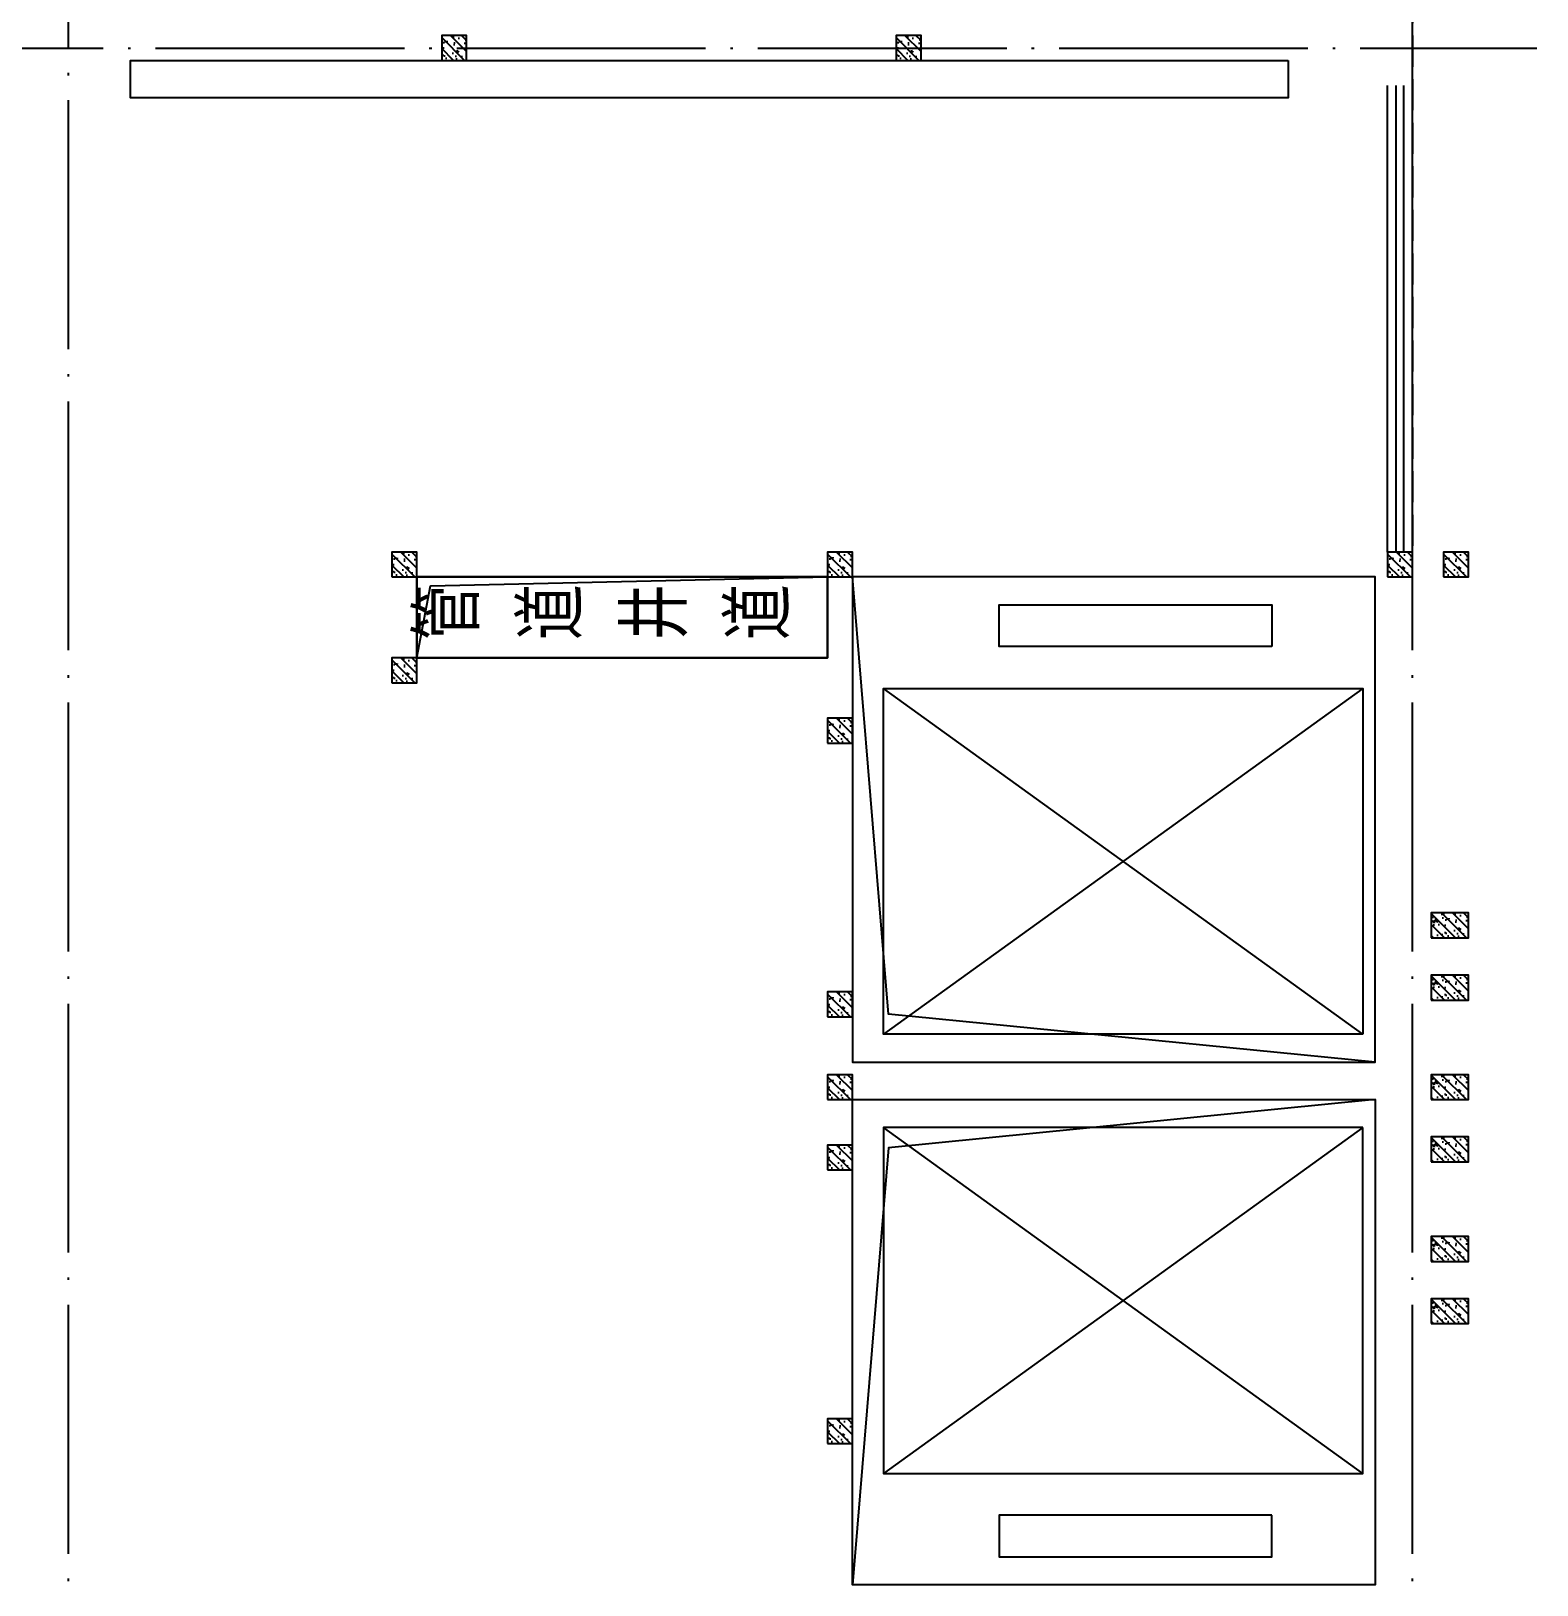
# Model space of a CAD drawing. Extents: x 6843040 to 15500510, y -6507076 to -4940511.
# Drawn here: x 9245105 to 9257205, y -5542852 to -5530366 of the extents above; entities that cross this region are included whole.
import ezdxf

# ---------------------------------------------------------------- set-up
doc = ezdxf.new("R2010")
doc.units = 0
doc.header["$LTSCALE"] = 1000
doc.header["$MEASUREMENT"] = 0
doc.linetypes.add('DASH', pattern=[0.35, 0.25, -0.1])
doc.linetypes.add('DOTE', pattern=[2.42, 2, -0.2, 0.02, -0.2])
for name, color, linetype in [('AXIS', 3, 'Continuous'), ('COLUMN', 10, 'Continuous'), ('DOTE', 8, 'DOTE'), ('E_LINE_6', 11, 'Continuous'), ('EVTR', 2, 'Continuous'), ('FLOOR', 9, 'Continuous'), ('plan-4', 6, 'Continuous'), ('PUB_HATCH', 8, 'Continuous'), ('RAIL', 163, 'Continuous'), ('建筑细线', 5, 'Continuous')]:
    doc.layers.add(name, color=color, linetype=linetype)
doc.styles.add('_HZTXT', font='SIMPLEX', dxfattribs={"width": 0.9, "bigfont": 'HZTXT'})

# ---------------------------------------------------------------- blocks, each defined once
blk = doc.blocks.new('Z$W@#425C139F')
at = {"layer": 'plan-4'}
for p, q in [((0, 0), (0, 3300)), ((0, 3300), (650, 3300)), ((650, 3300), (650, 0)), ((650, 0), (0, 0))]:
    blk.add_line(p, q, dxfattribs=at)
at = {"layer": 'plan-4', "insert": (142, 3300), "char_height": 500, "width": 48.63, "attachment_point": 1, "style": '_HZTXT'}
blk.add_mtext('管\\P道\\P井\\P道', dxfattribs=at)
blk = doc.blocks.new('屋面层构造柱0911')
at = {"layer": 'PUB_HATCH'}
h = blk.add_hatch(dxfattribs=at)
h.set_pattern_fill('钢筋混凝土', color=256, scale=25, angle=90, style=0)
h.set_pattern_definition([(134.999998, (-1320575.29, 769759.19), (-44.194175, -44.194172), []), (140, (-1320575.3, 769759.19), (15.68804, 179.315045), [18.75, -206.25]), (85, (-1320575.3, 769759.19), (-188.048035, -34.68783), [15, -165]), (190.4514, (-1320573.99, 769774.13), (-172.35988, 144.62735), [15.93505, -175.28553]), (136.1842, (-1320625.3, 769759.2), (41.37976, 266.81026), [28.125, -309.375]), (186.6356, (-1320621.84, 769781.42), (-243.52946, 233.66568), [23.90257, -262.92825]), (81.1842, (-1320625.3, 769759.2), (-243.52964, 233.6655), [22.5, -247.5]), (111, (-1320612.8, 769784.19), (100.65473, 149.22676), [18.75, -206.25]), (56, (-1320612.8, 769784.19), (-181.28751, 60.82884), [15, -165]), (161.4514, (-1320604.4, 769796.63), (-80.63262, 210.05566), [15.93505, -175.28553]), (127.499998, (-1320575.29, 769759.19), (-83.223463, 3.039967), [0, -163, 0, -167.5, 0, -165.625]), (97.499998, (-1320575.29, 769759.19), (-98.602926, 65.767388), [0, -95.5, 0, -159.25, 0, -63.125]), (57.499998, (-1320575.29, 769703.44), (5.638722, 133.455609), [0, -62.5, 0, -195, 0, -258.75]), (47.499998, (-1320575.29, 769678.44), (-25.02624, 145.796543), [0, -81.25, 0, -129.5, 0, -183.75])])
edge = h.paths.add_edge_path()
edge.add_line((-1014159, 1037241), (-1014359, 1037241))
edge.add_line((-1014159, 1037241), (-1014159, 1037441))
edge.add_line((-1014159, 1037441), (-1014359, 1037441))
edge.add_line((-1014359, 1037441), (-1014359, 1037241))
h = blk.add_hatch(dxfattribs=at)
h.set_pattern_fill('钢筋混凝土', color=256, scale=25, angle=90, style=0)
h.set_pattern_definition([(134.999998, (-1316924.776, 769759.19), (-44.194175, -44.194172), []), (140, (-1316924.78, 769759.19), (15.68804, 179.315045), [18.75, -206.25]), (85, (-1316924.78, 769759.19), (-188.048035, -34.68783), [15, -165]), (190.4514, (-1316923.47, 769774.13), (-172.35988, 144.62735), [15.93505, -175.28553]), (136.1842, (-1316974.78, 769759.2), (41.37976, 266.81026), [28.125, -309.375]), (186.6356, (-1316971.33, 769781.42), (-243.52946, 233.66568), [23.90257, -262.92825]), (81.1842, (-1316974.78, 769759.2), (-243.52964, 233.6655), [22.5, -247.5]), (111, (-1316962.28, 769784.19), (100.65473, 149.22676), [18.75, -206.25]), (56, (-1316962.28, 769784.19), (-181.28751, 60.82884), [15, -165]), (161.4514, (-1316953.89, 769796.63), (-80.63262, 210.05566), [15.93505, -175.28553]), (127.499998, (-1316924.776, 769759.19), (-83.223463, 3.039967), [0, -163, 0, -167.5, 0, -165.625]), (97.499998, (-1316924.78, 769759.19), (-98.602926, 65.767388), [0, -95.5, 0, -159.25, 0, -63.125]), (57.499998, (-1316924.777, 769703.44), (5.638722, 133.455609), [0, -62.5, 0, -195, 0, -258.75]), (47.499998, (-1316924.78, 769678.44), (-25.02624, 145.796543), [0, -81.25, 0, -129.5, 0, -183.75])])
edge = h.paths.add_edge_path()
edge.add_line((-1010508, 1037241), (-1010708, 1037241))
edge.add_line((-1010508, 1037241), (-1010508, 1037441))
edge.add_line((-1010508, 1037441), (-1010708, 1037441))
edge.add_line((-1010708, 1037441), (-1010708, 1037241))
h = blk.add_hatch(dxfattribs=at)
h.set_pattern_fill('钢筋混凝土', color=256, scale=25, angle=90, style=0)
h.set_pattern_definition([(134.999998, (-1320975.336, 765608.32), (-44.194175, -44.194172), []), (140, (-1320975.34, 765608.32), (15.68804, 179.315045), [18.75, -206.25]), (85, (-1320975.34, 765608.32), (-188.048035, -34.68783), [15, -165]), (190.4514, (-1320974.03, 765623.26), (-172.35988, 144.62735), [15.93505, -175.28553]), (136.1842, (-1321025.34, 765608.32), (41.37976, 266.81026), [28.125, -309.375]), (186.6356, (-1321021.9, 765630.55), (-243.52946, 233.66568), [23.90257, -262.92825]), (81.1842, (-1321025.34, 765608.32), (-243.52964, 233.6655), [22.5, -247.5]), (111, (-1321012.84, 765633.32), (100.65473, 149.22676), [18.75, -206.25]), (56, (-1321012.84, 765633.32), (-181.28751, 60.82884), [15, -165]), (161.4514, (-1321004.45, 765645.75), (-80.63262, 210.05566), [15.93505, -175.28553]), (127.499998, (-1320975.336, 765608.32), (-83.223463, 3.039967), [0, -163, 0, -167.5, 0, -165.625]), (97.499998, (-1320975.34, 765608.32), (-98.602926, 65.767388), [0, -95.5, 0, -159.25, 0, -63.125]), (57.499998, (-1320975.336, 765552.57), (5.638722, 133.455609), [0, -62.5, 0, -195, 0, -258.75]), (47.499998, (-1320975.34, 765527.57), (-25.02624, 145.796543), [0, -81.25, 0, -129.5, 0, -183.75])])
edge = h.paths.add_edge_path()
edge.add_line((-1014559, 1033090), (-1014759, 1033090))
edge.add_line((-1014559, 1033090), (-1014559, 1033290))
edge.add_line((-1014559, 1033290), (-1014759, 1033290))
edge.add_line((-1014759, 1033290), (-1014759, 1033090))
h = blk.add_hatch(dxfattribs=at)
h.set_pattern_fill('钢筋混凝土', color=256, scale=25, angle=90, style=0)
h.set_pattern_definition([(134.999998, (-1317475.31, 765608.72), (-44.194175, -44.194172), []), (140, (-1317475.31, 765608.72), (15.68804, 179.315045), [18.75, -206.25]), (85, (-1317475.3, 765608.72), (-188.048035, -34.68783), [15, -165]), (190.4514, (-1317474, 765623.66), (-172.35988, 144.62735), [15.93505, -175.28553]), (136.1842, (-1317525.3, 765608.72), (41.37976, 266.81026), [28.125, -309.375]), (186.6356, (-1317521.86, 765630.95), (-243.52946, 233.66568), [23.90257, -262.92825]), (81.1842, (-1317525.3, 765608.72), (-243.52964, 233.6655), [22.5, -247.5]), (111, (-1317512.81, 765633.72), (100.65473, 149.22676), [18.75, -206.25]), (56, (-1317512.8, 765633.72), (-181.28751, 60.82884), [15, -165]), (161.4514, (-1317504.42, 765646.15), (-80.63262, 210.05566), [15.93505, -175.28553]), (127.499998, (-1317475.31, 765608.72), (-83.223463, 3.039967), [0, -163, 0, -167.5, 0, -165.625]), (97.499998, (-1317475.31, 765608.72), (-98.602926, 65.767388), [0, -95.5, 0, -159.25, 0, -63.125]), (57.499998, (-1317475.31, 765552.97), (5.638722, 133.455609), [0, -62.5, 0, -195, 0, -258.75]), (47.499998, (-1317475.31, 765527.97), (-25.02624, 145.796543), [0, -81.25, 0, -129.5, 0, -183.75])])
edge = h.paths.add_edge_path()
edge.add_line((-1011059, 1033090), (-1011259, 1033090))
edge.add_line((-1011059, 1033090), (-1011059, 1033290))
edge.add_line((-1011059, 1033290), (-1011259, 1033290))
edge.add_line((-1011259, 1033290), (-1011259, 1033090))
h = blk.add_hatch(dxfattribs=at)
h.set_pattern_fill('钢筋混凝土', color=256, scale=25, angle=90, style=0)
h.set_pattern_definition([(134.999998, (-1312975.3, 765608.32), (-44.194175, -44.194172), []), (140, (-1312975.3, 765608.32), (15.68804, 179.315045), [18.75, -206.25]), (85, (-1312975.3, 765608.32), (-188.048035, -34.68783), [15, -165]), (190.4514, (-1312974, 765623.26), (-172.35988, 144.62735), [15.93505, -175.28553]), (136.1842, (-1313025.3, 765608.32), (41.37976, 266.81026), [28.125, -309.375]), (186.6356, (-1313021.85, 765630.55), (-243.52946, 233.66568), [23.90257, -262.92825]), (81.1842, (-1313025.3, 765608.32), (-243.52964, 233.6655), [22.5, -247.5]), (111, (-1313012.8, 765633.32), (100.65473, 149.22676), [18.75, -206.25]), (56, (-1313012.8, 765633.32), (-181.28751, 60.82884), [15, -165]), (161.4514, (-1313004.41, 765645.75), (-80.63262, 210.05566), [15.93505, -175.28553]), (127.499998, (-1312975.3, 765608.32), (-83.223463, 3.039967), [0, -163, 0, -167.5, 0, -165.625]), (97.499998, (-1312975.3, 765608.32), (-98.602926, 65.767388), [0, -95.5, 0, -159.25, 0, -63.125]), (57.499998, (-1312975.3, 765552.57), (5.638722, 133.455609), [0, -62.5, 0, -195, 0, -258.75]), (47.499998, (-1312975.3, 765527.57), (-25.02624, 145.796543), [0, -81.25, 0, -129.5, 0, -183.75])])
edge = h.paths.add_edge_path()
edge.add_line((-1006559, 1033090), (-1006759, 1033090))
edge.add_line((-1006559, 1033090), (-1006559, 1033290))
edge.add_line((-1006559, 1033290), (-1006759, 1033290))
edge.add_line((-1006759, 1033290), (-1006759, 1033090))
h = blk.add_hatch(dxfattribs=at)
h.set_pattern_fill('钢筋混凝土', color=256, scale=25, angle=90, style=0)
h.set_pattern_definition([(134.999998, (-1312525.336, 765608.32), (-44.194175, -44.194172), []), (140, (-1312525.34, 765608.32), (15.68804, 179.315045), [18.75, -206.25]), (85, (-1312525.34, 765608.32), (-188.048035, -34.68783), [15, -165]), (190.4514, (-1312524.03, 765623.26), (-172.35988, 144.62735), [15.93505, -175.28553]), (136.1842, (-1312575.34, 765608.32), (41.37976, 266.81026), [28.125, -309.375]), (186.6356, (-1312571.9, 765630.55), (-243.52946, 233.66568), [23.90257, -262.92825]), (81.1842, (-1312575.34, 765608.32), (-243.52964, 233.6655), [22.5, -247.5]), (111, (-1312562.84, 765633.32), (100.65473, 149.22676), [18.75, -206.25]), (56, (-1312562.84, 765633.32), (-181.28751, 60.82884), [15, -165]), (161.4514, (-1312554.45, 765645.75), (-80.63262, 210.05566), [15.93505, -175.28553]), (127.499998, (-1312525.336, 765608.32), (-83.223463, 3.039967), [0, -163, 0, -167.5, 0, -165.625]), (97.499998, (-1312525.34, 765608.32), (-98.602926, 65.767388), [0, -95.5, 0, -159.25, 0, -63.125]), (57.499998, (-1312525.336, 765552.57), (5.638722, 133.455609), [0, -62.5, 0, -195, 0, -258.75]), (47.499998, (-1312525.34, 765527.57), (-25.02624, 145.796543), [0, -81.25, 0, -129.5, 0, -183.75])])
edge = h.paths.add_edge_path()
edge.add_line((-1006109, 1033090), (-1006309, 1033090))
edge.add_line((-1006109, 1033090), (-1006109, 1033290))
edge.add_line((-1006109, 1033290), (-1006309, 1033290))
edge.add_line((-1006309, 1033290), (-1006309, 1033090))
h = blk.add_hatch(dxfattribs=at)
h.set_pattern_fill('钢筋混凝土', color=256, scale=25, angle=90, style=0)
h.set_pattern_definition([(134.999998, (-1320975.336, 764758.24), (-44.194175, -44.194172), []), (140, (-1320975.34, 764758.24), (15.68804, 179.315045), [18.75, -206.25]), (85, (-1320975.34, 764758.24), (-188.048035, -34.68783), [15, -165]), (190.4514, (-1320974.03, 764773.18), (-172.35988, 144.62735), [15.93505, -175.28553]), (136.1842, (-1321025.34, 764758.24), (41.37976, 266.81026), [28.125, -309.375]), (186.6356, (-1321021.9, 764780.47), (-243.52946, 233.66568), [23.90257, -262.92825]), (81.1842, (-1321025.34, 764758.24), (-243.52964, 233.6655), [22.5, -247.5]), (111, (-1321012.84, 764783.24), (100.65473, 149.22676), [18.75, -206.25]), (56, (-1321012.84, 764783.24), (-181.28751, 60.82884), [15, -165]), (161.4514, (-1321004.45, 764795.67), (-80.63262, 210.05566), [15.93505, -175.28553]), (127.499998, (-1320975.336, 764758.24), (-83.223463, 3.039967), [0, -163, 0, -167.5, 0, -165.625]), (97.499998, (-1320975.34, 764758.24), (-98.602926, 65.767388), [0, -95.5, 0, -159.25, 0, -63.125]), (57.499998, (-1320975.336, 764702.49), (5.638722, 133.455609), [0, -62.5, 0, -195, 0, -258.75]), (47.499998, (-1320975.34, 764677.49), (-25.02624, 145.796543), [0, -81.25, 0, -129.5, 0, -183.75])])
edge = h.paths.add_edge_path()
edge.add_line((-1014559, 1032240), (-1014759, 1032240))
edge.add_line((-1014559, 1032240), (-1014559, 1032440))
edge.add_line((-1014559, 1032440), (-1014759, 1032440))
edge.add_line((-1014759, 1032440), (-1014759, 1032240))
h = blk.add_hatch(dxfattribs=at)
h.set_pattern_fill('钢筋混凝土', color=256, scale=25, angle=90, style=0)
h.set_pattern_definition([(134.999998, (-1317475.336, 764273.32), (-44.194175, -44.194172), []), (140, (-1317475.34, 764273.32), (15.68804, 179.315045), [18.75, -206.25]), (85, (-1317475.34, 764273.32), (-188.048035, -34.68783), [15, -165]), (190.4514, (-1317474.03, 764288.26), (-172.35988, 144.62735), [15.93505, -175.28553]), (136.1842, (-1317525.34, 764273.32), (41.37976, 266.81026), [28.125, -309.375]), (186.6356, (-1317521.9, 764295.55), (-243.52946, 233.66568), [23.90257, -262.92825]), (81.1842, (-1317525.34, 764273.32), (-243.52964, 233.6655), [22.5, -247.5]), (111, (-1317512.84, 764298.32), (100.65473, 149.22676), [18.75, -206.25]), (56, (-1317512.84, 764298.32), (-181.28751, 60.82884), [15, -165]), (161.4514, (-1317504.45, 764310.75), (-80.63262, 210.05566), [15.93505, -175.28553]), (127.499998, (-1317475.336, 764273.32), (-83.223463, 3.039967), [0, -163, 0, -167.5, 0, -165.625]), (97.499998, (-1317475.34, 764273.32), (-98.602926, 65.767388), [0, -95.5, 0, -159.25, 0, -63.125]), (57.499998, (-1317475.336, 764217.57), (5.638722, 133.455609), [0, -62.5, 0, -195, 0, -258.75]), (47.499998, (-1317475.34, 764192.57), (-25.02624, 145.796543), [0, -81.25, 0, -129.5, 0, -183.75])])
edge = h.paths.add_edge_path()
edge.add_line((-1011059, 1031755), (-1011259, 1031755))
edge.add_line((-1011059, 1031755), (-1011059, 1031955))
edge.add_line((-1011059, 1031955), (-1011259, 1031955))
edge.add_line((-1011259, 1031955), (-1011259, 1031755))
h = blk.add_hatch(dxfattribs=at)
h.set_pattern_fill('钢筋混凝土', color=256, scale=25, angle=90, style=0)
h.set_pattern_definition([(134.999998, (-1312525.336, 762708.72), (-44.194175, -44.194172), []), (140, (-1312525.34, 762708.72), (15.68804, 179.315045), [18.75, -206.25]), (85, (-1312525.34, 762708.72), (-188.048035, -34.68783), [15, -165]), (190.4514, (-1312524.03, 762723.66), (-172.35988, 144.62735), [15.93505, -175.28553]), (136.1842, (-1312575.34, 762708.72), (41.37976, 266.81026), [28.125, -309.375]), (186.6356, (-1312571.9, 762730.95), (-243.52946, 233.66568), [23.90257, -262.92825]), (81.1842, (-1312575.34, 762708.72), (-243.52964, 233.6655), [22.5, -247.5]), (111, (-1312562.84, 762733.72), (100.65473, 149.22676), [18.75, -206.25]), (56, (-1312562.84, 762733.72), (-181.28751, 60.82884), [15, -165]), (161.4514, (-1312554.45, 762746.15), (-80.63262, 210.05566), [15.93505, -175.28553]), (127.499998, (-1312525.336, 762708.72), (-83.223463, 3.039967), [0, -163, 0, -167.5, 0, -165.625]), (97.499998, (-1312525.34, 762708.72), (-98.602926, 65.767388), [0, -95.5, 0, -159.25, 0, -63.125]), (57.499998, (-1312525.336, 762652.97), (5.638722, 133.455609), [0, -62.5, 0, -195, 0, -258.75]), (47.499998, (-1312525.34, 762627.97), (-25.02624, 145.796543), [0, -81.25, 0, -129.5, 0, -183.75])])
edge = h.paths.add_edge_path()
edge.add_line((-1006109, 1030190), (-1006409, 1030190))
edge.add_line((-1006109, 1030190), (-1006109, 1030390))
edge.add_line((-1006109, 1030390), (-1006409, 1030390))
edge.add_line((-1006409, 1030390), (-1006409, 1030190))
h = blk.add_hatch(dxfattribs=at)
h.set_pattern_fill('钢筋混凝土', color=256, scale=25, angle=90, style=0)
h.set_pattern_definition([(134.999998, (-1312525.336, 762208.72), (-44.194175, -44.194172), []), (140, (-1312525.34, 762208.72), (15.68804, 179.315045), [18.75, -206.25]), (85, (-1312525.34, 762208.72), (-188.048035, -34.68783), [15, -165]), (190.4514, (-1312524.03, 762223.66), (-172.35988, 144.62735), [15.93505, -175.28553]), (136.1842, (-1312575.34, 762208.72), (41.37976, 266.81026), [28.125, -309.375]), (186.6356, (-1312571.9, 762230.95), (-243.52946, 233.66568), [23.90257, -262.92825]), (81.1842, (-1312575.34, 762208.72), (-243.52964, 233.6655), [22.5, -247.5]), (111, (-1312562.84, 762233.72), (100.65473, 149.22676), [18.75, -206.25]), (56, (-1312562.84, 762233.72), (-181.28751, 60.82884), [15, -165]), (161.4514, (-1312554.45, 762246.15), (-80.63262, 210.05566), [15.93505, -175.28553]), (127.499998, (-1312525.336, 762208.72), (-83.223463, 3.039967), [0, -163, 0, -167.5, 0, -165.625]), (97.499998, (-1312525.34, 762208.72), (-98.602926, 65.767388), [0, -95.5, 0, -159.25, 0, -63.125]), (57.499998, (-1312525.336, 762152.97), (5.638722, 133.455609), [0, -62.5, 0, -195, 0, -258.75]), (47.499998, (-1312525.34, 762127.97), (-25.02624, 145.796543), [0, -81.25, 0, -129.5, 0, -183.75])])
edge = h.paths.add_edge_path()
edge.add_line((-1006109, 1029690), (-1006409, 1029690))
edge.add_line((-1006109, 1029690), (-1006109, 1029890))
edge.add_line((-1006109, 1029890), (-1006409, 1029890))
edge.add_line((-1006409, 1029890), (-1006409, 1029690))
h = blk.add_hatch(dxfattribs=at)
h.set_pattern_fill('钢筋混凝土', color=256, scale=25, angle=90, style=0)
h.set_pattern_definition([(134.999998, (-1317475.336, 762073.32), (-44.194175, -44.194172), []), (140, (-1317475.34, 762073.32), (15.68804, 179.315045), [18.75, -206.25]), (85, (-1317475.34, 762073.32), (-188.048035, -34.68783), [15, -165]), (190.4514, (-1317474.03, 762088.26), (-172.35988, 144.62735), [15.93505, -175.28553]), (136.1842, (-1317525.34, 762073.32), (41.37976, 266.81026), [28.125, -309.375]), (186.6356, (-1317521.9, 762095.55), (-243.52946, 233.66568), [23.90257, -262.92825]), (81.1842, (-1317525.34, 762073.32), (-243.52964, 233.6655), [22.5, -247.5]), (111, (-1317512.84, 762098.32), (100.65473, 149.22676), [18.75, -206.25]), (56, (-1317512.84, 762098.32), (-181.28751, 60.82884), [15, -165]), (161.4514, (-1317504.45, 762110.75), (-80.63262, 210.05566), [15.93505, -175.28553]), (127.499998, (-1317475.336, 762073.32), (-83.223463, 3.039967), [0, -163, 0, -167.5, 0, -165.625]), (97.499998, (-1317475.34, 762073.32), (-98.602926, 65.767388), [0, -95.5, 0, -159.25, 0, -63.125]), (57.499998, (-1317475.336, 762017.57), (5.638722, 133.455609), [0, -62.5, 0, -195, 0, -258.75]), (47.499998, (-1317475.34, 761992.57), (-25.02624, 145.796543), [0, -81.25, 0, -129.5, 0, -183.75])])
edge = h.paths.add_edge_path()
edge.add_line((-1011059, 1029555), (-1011259, 1029555))
edge.add_line((-1011059, 1029555), (-1011059, 1029755))
edge.add_line((-1011059, 1029755), (-1011259, 1029755))
edge.add_line((-1011259, 1029755), (-1011259, 1029555))
h = blk.add_hatch(dxfattribs=at)
h.set_pattern_fill('钢筋混凝土', color=256, scale=25, angle=90, style=0)
h.set_pattern_definition([(134.999998, (-1317475.31, 761408.72), (-44.194175, -44.194172), []), (140, (-1317475.31, 761408.72), (15.68804, 179.315045), [18.75, -206.25]), (85, (-1317475.3, 761408.72), (-188.048035, -34.68783), [15, -165]), (190.4514, (-1317474, 761423.66), (-172.35988, 144.62735), [15.93505, -175.28553]), (136.1842, (-1317525.3, 761408.72), (41.37976, 266.81026), [28.125, -309.375]), (186.6356, (-1317521.86, 761430.95), (-243.52946, 233.66568), [23.90257, -262.92825]), (81.1842, (-1317525.3, 761408.72), (-243.52964, 233.6655), [22.5, -247.5]), (111, (-1317512.81, 761433.72), (100.65473, 149.22676), [18.75, -206.25]), (56, (-1317512.8, 761433.72), (-181.28751, 60.82884), [15, -165]), (161.4514, (-1317504.42, 761446.15), (-80.63262, 210.05566), [15.93505, -175.28553]), (127.499998, (-1317475.31, 761408.72), (-83.223463, 3.039967), [0, -163, 0, -167.5, 0, -165.625]), (97.499998, (-1317475.31, 761408.72), (-98.602926, 65.767388), [0, -95.5, 0, -159.25, 0, -63.125]), (57.499998, (-1317475.31, 761352.97), (5.638722, 133.455609), [0, -62.5, 0, -195, 0, -258.75]), (47.499998, (-1317475.31, 761327.97), (-25.02624, 145.796543), [0, -81.25, 0, -129.5, 0, -183.75])])
edge = h.paths.add_edge_path()
edge.add_line((-1011059, 1028890), (-1011259, 1028890))
edge.add_line((-1011059, 1028890), (-1011059, 1029090))
edge.add_line((-1011059, 1029090), (-1011259, 1029090))
edge.add_line((-1011259, 1029090), (-1011259, 1028890))
h = blk.add_hatch(dxfattribs=at)
h.set_pattern_fill('钢筋混凝土', color=256, scale=25, angle=90, style=0)
h.set_pattern_definition([(134.999998, (-1312525.336, 761408.72), (-44.194175, -44.194172), []), (140, (-1312525.34, 761408.72), (15.68804, 179.315045), [18.75, -206.25]), (85, (-1312525.34, 761408.72), (-188.048035, -34.68783), [15, -165]), (190.4514, (-1312524.03, 761423.66), (-172.35988, 144.62735), [15.93505, -175.28553]), (136.1842, (-1312575.34, 761408.72), (41.37976, 266.81026), [28.125, -309.375]), (186.6356, (-1312571.9, 761430.95), (-243.52946, 233.66568), [23.90257, -262.92825]), (81.1842, (-1312575.34, 761408.72), (-243.52964, 233.6655), [22.5, -247.5]), (111, (-1312562.84, 761433.72), (100.65473, 149.22676), [18.75, -206.25]), (56, (-1312562.84, 761433.72), (-181.28751, 60.82884), [15, -165]), (161.4514, (-1312554.45, 761446.16), (-80.63262, 210.05566), [15.93505, -175.28553]), (127.499998, (-1312525.336, 761408.72), (-83.223463, 3.039967), [0, -163, 0, -167.5, 0, -165.625]), (97.499998, (-1312525.34, 761408.72), (-98.602926, 65.767388), [0, -95.5, 0, -159.25, 0, -63.125]), (57.499998, (-1312525.336, 761352.97), (5.638722, 133.455609), [0, -62.5, 0, -195, 0, -258.75]), (47.499998, (-1312525.34, 761327.97), (-25.02624, 145.796543), [0, -81.25, 0, -129.5, 0, -183.75])])
edge = h.paths.add_edge_path()
edge.add_line((-1006109, 1028890), (-1006409, 1028890))
edge.add_line((-1006109, 1028890), (-1006109, 1029090))
edge.add_line((-1006109, 1029090), (-1006409, 1029090))
edge.add_line((-1006409, 1029090), (-1006409, 1028890))
h = blk.add_hatch(dxfattribs=at)
h.set_pattern_fill('钢筋混凝土', color=256, scale=25, angle=90, style=0)
h.set_pattern_definition([(134.999998, (-1312525.33, 760908.72), (-44.194175, -44.194172), []), (140, (-1312525.33, 760908.72), (15.68804, 179.315045), [18.75, -206.25]), (85, (-1312525.33, 760908.72), (-188.048035, -34.68783), [15, -165]), (190.4514, (-1312524.02, 760923.66), (-172.35988, 144.62735), [15.93505, -175.28553]), (136.1842, (-1312575.33, 760908.72), (41.37976, 266.81026), [28.125, -309.375]), (186.6356, (-1312571.88, 760930.95), (-243.52946, 233.66568), [23.90257, -262.92825]), (81.1842, (-1312575.33, 760908.72), (-243.52964, 233.6655), [22.5, -247.5]), (111, (-1312562.83, 760933.72), (100.65473, 149.22676), [18.75, -206.25]), (56, (-1312562.83, 760933.72), (-181.28751, 60.82884), [15, -165]), (161.4514, (-1312554.44, 760946.15), (-80.63262, 210.05566), [15.93505, -175.28553]), (127.499998, (-1312525.33, 760908.72), (-83.223463, 3.039967), [0, -163, 0, -167.5, 0, -165.625]), (97.499998, (-1312525.33, 760908.72), (-98.602926, 65.767388), [0, -95.5, 0, -159.25, 0, -63.125]), (57.499998, (-1312525.33, 760852.97), (5.638722, 133.455609), [0, -62.5, 0, -195, 0, -258.75]), (47.499998, (-1312525.33, 760827.97), (-25.02624, 145.796543), [0, -81.25, 0, -129.5, 0, -183.75])])
edge = h.paths.add_edge_path()
edge.add_line((-1006109, 1028390), (-1006409, 1028390))
edge.add_line((-1006109, 1028390), (-1006109, 1028590))
edge.add_line((-1006109, 1028590), (-1006409, 1028590))
edge.add_line((-1006409, 1028590), (-1006409, 1028390))
h = blk.add_hatch(dxfattribs=at)
h.set_pattern_fill('钢筋混凝土', color=256, scale=25, angle=90, style=0)
h.set_pattern_definition([(134.999998, (-1317475.336, 760843.32), (-44.194175, -44.194172), []), (140, (-1317475.34, 760843.32), (15.68804, 179.315045), [18.75, -206.25]), (85, (-1317475.34, 760843.32), (-188.048035, -34.68783), [15, -165]), (190.4514, (-1317474.03, 760858.26), (-172.35988, 144.62735), [15.93505, -175.28553]), (136.1842, (-1317525.34, 760843.32), (41.37976, 266.81026), [28.125, -309.375]), (186.6356, (-1317521.9, 760865.55), (-243.52946, 233.66568), [23.90257, -262.92825]), (81.1842, (-1317525.34, 760843.32), (-243.52964, 233.6655), [22.5, -247.5]), (111, (-1317512.84, 760868.32), (100.65473, 149.22676), [18.75, -206.25]), (56, (-1317512.84, 760868.32), (-181.28751, 60.82884), [15, -165]), (161.4514, (-1317504.45, 760880.75), (-80.63262, 210.05566), [15.93505, -175.28553]), (127.499998, (-1317475.336, 760843.32), (-83.223463, 3.039967), [0, -163, 0, -167.5, 0, -165.625]), (97.499998, (-1317475.34, 760843.32), (-98.602926, 65.767388), [0, -95.5, 0, -159.25, 0, -63.125]), (57.499998, (-1317475.336, 760787.57), (5.638722, 133.455609), [0, -62.5, 0, -195, 0, -258.75]), (47.499998, (-1317475.34, 760762.57), (-25.02624, 145.796543), [0, -81.25, 0, -129.5, 0, -183.75])])
edge = h.paths.add_edge_path()
edge.add_line((-1011059, 1028325), (-1011259, 1028325))
edge.add_line((-1011059, 1028325), (-1011059, 1028525))
edge.add_line((-1011059, 1028525), (-1011259, 1028525))
edge.add_line((-1011259, 1028525), (-1011259, 1028325))
h = blk.add_hatch(dxfattribs=at)
h.set_pattern_fill('钢筋混凝土', color=256, scale=25, angle=90, style=0)
h.set_pattern_definition([(134.999998, (-1312525.336, 760108.72), (-44.194175, -44.194172), []), (140, (-1312525.34, 760108.72), (15.68804, 179.315045), [18.75, -206.25]), (85, (-1312525.34, 760108.72), (-188.048035, -34.68783), [15, -165]), (190.4514, (-1312524.03, 760123.66), (-172.35988, 144.62735), [15.93505, -175.28553]), (136.1842, (-1312575.34, 760108.72), (41.37976, 266.81026), [28.125, -309.375]), (186.6356, (-1312571.9, 760130.95), (-243.52946, 233.66568), [23.90257, -262.92825]), (81.1842, (-1312575.34, 760108.72), (-243.52964, 233.6655), [22.5, -247.5]), (111, (-1312562.84, 760133.72), (100.65473, 149.22676), [18.75, -206.25]), (56, (-1312562.84, 760133.72), (-181.28751, 60.82884), [15, -165]), (161.4514, (-1312554.45, 760146.15), (-80.63262, 210.05566), [15.93505, -175.28553]), (127.499998, (-1312525.336, 760108.72), (-83.223463, 3.039967), [0, -163, 0, -167.5, 0, -165.625]), (97.499998, (-1312525.34, 760108.72), (-98.602926, 65.767388), [0, -95.5, 0, -159.25, 0, -63.125]), (57.499998, (-1312525.336, 760052.97), (5.638722, 133.455609), [0, -62.5, 0, -195, 0, -258.75]), (47.499998, (-1312525.34, 760027.97), (-25.02624, 145.796543), [0, -81.25, 0, -129.5, 0, -183.75])])
edge = h.paths.add_edge_path()
edge.add_line((-1006109, 1027590), (-1006409, 1027590))
edge.add_line((-1006109, 1027590), (-1006109, 1027790))
edge.add_line((-1006109, 1027790), (-1006409, 1027790))
edge.add_line((-1006409, 1027790), (-1006409, 1027590))
h = blk.add_hatch(dxfattribs=at)
h.set_pattern_fill('钢筋混凝土', color=256, scale=25, angle=90, style=0)
h.set_pattern_definition([(134.999998, (-1312525.336, 759608.72), (-44.194175, -44.194172), []), (140, (-1312525.34, 759608.72), (15.68804, 179.315045), [18.75, -206.25]), (85, (-1312525.34, 759608.72), (-188.048035, -34.68783), [15, -165]), (190.4514, (-1312524.03, 759623.66), (-172.35988, 144.62735), [15.93505, -175.28553]), (136.1842, (-1312575.34, 759608.72), (41.37976, 266.81026), [28.125, -309.375]), (186.6356, (-1312571.9, 759630.95), (-243.52946, 233.66568), [23.90257, -262.92825]), (81.1842, (-1312575.34, 759608.72), (-243.52964, 233.6655), [22.5, -247.5]), (111, (-1312562.84, 759633.72), (100.65473, 149.22676), [18.75, -206.25]), (56, (-1312562.84, 759633.72), (-181.28751, 60.82884), [15, -165]), (161.4514, (-1312554.45, 759646.15), (-80.63262, 210.05566), [15.93505, -175.28553]), (127.499998, (-1312525.336, 759608.72), (-83.223463, 3.039967), [0, -163, 0, -167.5, 0, -165.625]), (97.499998, (-1312525.34, 759608.72), (-98.602926, 65.767388), [0, -95.5, 0, -159.25, 0, -63.125]), (57.499998, (-1312525.336, 759552.97), (5.638722, 133.455609), [0, -62.5, 0, -195, 0, -258.75]), (47.499998, (-1312525.34, 759527.97), (-25.02624, 145.796543), [0, -81.25, 0, -129.5, 0, -183.75])])
edge = h.paths.add_edge_path()
edge.add_line((-1006109, 1027090), (-1006409, 1027090))
edge.add_line((-1006109, 1027090), (-1006109, 1027290))
edge.add_line((-1006109, 1027290), (-1006409, 1027290))
edge.add_line((-1006409, 1027290), (-1006409, 1027090))
h = blk.add_hatch(dxfattribs=at)
h.set_pattern_fill('钢筋混凝土', color=256, scale=25, angle=90, style=0)
h.set_pattern_definition([(134.999998, (-1317475.336, 758643.32), (-44.194175, -44.194172), []), (140, (-1317475.34, 758643.32), (15.68804, 179.315045), [18.75, -206.25]), (85, (-1317475.34, 758643.32), (-188.048035, -34.68783), [15, -165]), (190.4514, (-1317474.03, 758658.26), (-172.35988, 144.62735), [15.93505, -175.28553]), (136.1842, (-1317525.34, 758643.32), (41.37976, 266.81026), [28.125, -309.375]), (186.6356, (-1317521.9, 758665.55), (-243.52946, 233.66568), [23.90257, -262.92825]), (81.1842, (-1317525.34, 758643.32), (-243.52964, 233.6655), [22.5, -247.5]), (111, (-1317512.84, 758668.32), (100.65473, 149.22676), [18.75, -206.25]), (56, (-1317512.84, 758668.32), (-181.28751, 60.82884), [15, -165]), (161.4514, (-1317504.45, 758680.75), (-80.63262, 210.05566), [15.93505, -175.28553]), (127.499998, (-1317475.336, 758643.32), (-83.223463, 3.039967), [0, -163, 0, -167.5, 0, -165.625]), (97.499998, (-1317475.34, 758643.32), (-98.602926, 65.767388), [0, -95.5, 0, -159.25, 0, -63.125]), (57.499998, (-1317475.336, 758587.57), (5.638722, 133.455609), [0, -62.5, 0, -195, 0, -258.75]), (47.499998, (-1317475.34, 758562.57), (-25.02624, 145.796543), [0, -81.25, 0, -129.5, 0, -183.75])])
edge = h.paths.add_edge_path()
edge.add_line((-1011059, 1026125), (-1011259, 1026125))
edge.add_line((-1011059, 1026125), (-1011059, 1026325))
edge.add_line((-1011059, 1026325), (-1011259, 1026325))
edge.add_line((-1011259, 1026325), (-1011259, 1026125))
at = {"layer": 'COLUMN'}
for points in [[(-1014359, 1037241), (-1014159, 1037241), (-1014159, 1037441), (-1014359, 1037441)], [(-1010708, 1037241), (-1010508, 1037241), (-1010508, 1037441), (-1010708, 1037441)], [(-1014759, 1033090), (-1014559, 1033090), (-1014559, 1033290), (-1014759, 1033290)], [(-1011259, 1033090), (-1011059, 1033090), (-1011059, 1033290), (-1011259, 1033290)], [(-1006759, 1033090), (-1006559, 1033090), (-1006559, 1033290), (-1006759, 1033290)], [(-1006309, 1033090), (-1006109, 1033090), (-1006109, 1033290), (-1006309, 1033290)], [(-1014759, 1032240), (-1014559, 1032240), (-1014559, 1032440), (-1014759, 1032440)], [(-1011259, 1031755), (-1011059, 1031755), (-1011059, 1031955), (-1011259, 1031955)], [(-1006409, 1030190), (-1006109, 1030190), (-1006109, 1030390), (-1006409, 1030390)], [(-1006409, 1029690), (-1006109, 1029690), (-1006109, 1029890), (-1006409, 1029890)], [(-1011259, 1029555), (-1011059, 1029555), (-1011059, 1029755), (-1011259, 1029755)], [(-1011259, 1028890), (-1011059, 1028890), (-1011059, 1029090), (-1011259, 1029090)], [(-1006409, 1028890), (-1006109, 1028890), (-1006109, 1029090), (-1006409, 1029090)], [(-1006409, 1028390), (-1006109, 1028390), (-1006109, 1028590), (-1006409, 1028590)], [(-1011259, 1028325), (-1011059, 1028325), (-1011059, 1028525), (-1011259, 1028525)], [(-1006409, 1027590), (-1006109, 1027590), (-1006109, 1027790), (-1006409, 1027790)], [(-1006409, 1027090), (-1006109, 1027090), (-1006109, 1027290), (-1006409, 1027290)], [(-1011259, 1026125), (-1011059, 1026125), (-1011059, 1026325), (-1011259, 1026325)]]:
    blk.add_lwpolyline(points, close=True, dxfattribs=at)

msp = doc.modelspace()

# ---------------------------------------------------------------- linework, layer by layer
at = {"linetype": 'DASH'}
msp.add_lwpolyline([(9256205.3, -5490502), (9256205.3, -5534552.4)], dxfattribs=at)
at = {"layer": 'AXIS'}
msp.add_lwpolyline([(9255205.3, -5530601.5), (9255205.3, -5530901.5), (9245905.3, -5530901.5), (9245905.3, -5530602)], close=True, dxfattribs=at)
at = {"layer": 'DOTE'}
for p, q in [((9245405.3, -5554702), (9245405.3, -5485702.5)), ((9256205.3, -5554702), (9256205.3, -5485702.5)), ((9125105.3, -5530502), (9257205.3, -5530502))]:
    msp.add_line(p, q, dxfattribs=at)
at = {"layer": 'E_LINE_6'}
for points in [[(9248205.3, -5535402.5), (9251505.3, -5535402.5), (9251505.3, -5534752.4), (9248205.3, -5534752.4), (9248205.3, -5535402.5), (9248314.8, -5534822.5), (9251505.3, -5534752.4)], [(9255905.3, -5538652.4), (9255905.3, -5534752.4), (9251705.3, -5534752.4), (9251705.3, -5538652.4), (9255905.3, -5538652.4), (9251993.7, -5538266.1), (9251705.3, -5534752.4)], [(9255905.3, -5538952.4), (9255905.3, -5542852.4), (9251705.3, -5542852.4), (9251705.3, -5538952.4), (9255905.3, -5538952.4), (9251993.7, -5539338.7), (9251705.3, -5542852.4)]]:
    msp.add_lwpolyline(points, dxfattribs=at)
at = {"layer": 'EVTR'}
for p, q in [((9255805.3, -5535647.4), (9251955.3, -5538427.4)), ((9255805.3, -5538427.4), (9251955.3, -5535647.4)), ((9255805.3, -5541957.4), (9251955.3, -5539177.4)), ((9255805.3, -5539177.4), (9251955.3, -5541957.4))]:
    msp.add_line(p, q, dxfattribs=at)
for points in [[(9255075.3, -5535312.4), (9252885.3, -5535312.4), (9252885.3, -5534977.4), (9255075.3, -5534977.4)], [(9255805.3, -5538427.4), (9251955.3, -5538427.4), (9251955.3, -5535647.4), (9255805.3, -5535647.4)], [(9255805.3, -5539177.4), (9251955.3, -5539177.4), (9251955.3, -5541957.4), (9255805.3, -5541957.4)], [(9255075.3, -5542292.4), (9252885.3, -5542292.4), (9252885.3, -5542627.4), (9255075.3, -5542627.4)]]:
    msp.add_lwpolyline(points, close=True, dxfattribs=at)
at = {"layer": 'FLOOR'}
for points in [[(9256205.3, -5534552.4), (9256205.3, -5491102.5)], [(9256005.3, -5534552.4), (9256005.3, -5530802)]]:
    msp.add_lwpolyline(points, dxfattribs=at)
at = {"layer": 'RAIL'}
for points in [[(9256075.3, -5534552.4), (9256075.3, -5530802)], [(9256135.3, -5534552.4), (9256135.3, -5530802)]]:
    msp.add_lwpolyline(points, dxfattribs=at)

# ---------------------------------------------------------------- block references
at = {"layer": 'plan-4', "rotation": 90}
msp.add_blockref('Z$W@#425C139F', (9251505.3, -5535402.5), dxfattribs=at)
at = {"layer": '建筑细线'}
msp.add_blockref('屋面层构造柱0911', (10262764.2, -6567842.2), dxfattribs=at)

doc.saveas('drawing.dxf')
